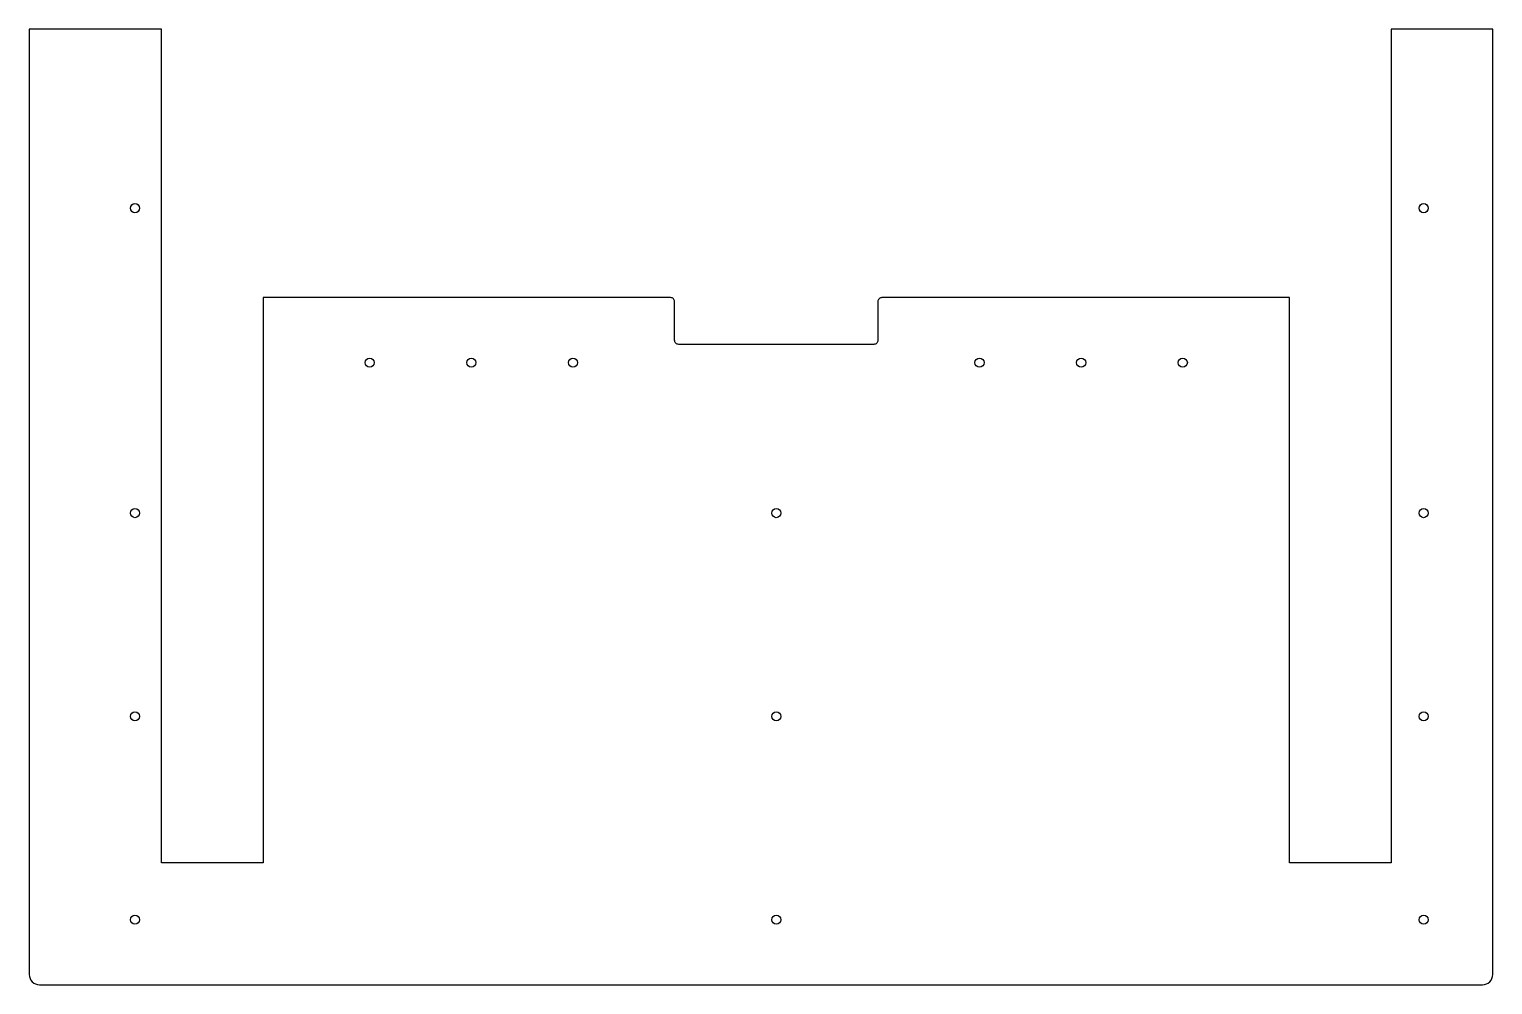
# Model space of a CAD drawing. Header units: millimetres. Extents: x -360 to 360, y -625 to -155.
import ezdxf

# ---------------------------------------------------------------- set-up
doc = ezdxf.new("R2010")
doc.units = ezdxf.units.MM

msp = doc.modelspace()

# ---------------------------------------------------------------- linework, layer by layer
msp.add_lwpolyline([(355, -625, 0.414214), (360, -620), (360, -155), (310, -155), (310, -565), (260, -565), (260, -287), (59.5, -287, 0.414214), (57.5, -289), (57.5, -308, -0.414214), (55.5, -310), (-40.5, -310, -0.414214), (-42.5, -308), (-42.5, -289, 0.414214), (-44.5, -287), (-245, -287), (-245, -565), (-295, -565), (-295, -155), (-360, -155), (-360, -620, 0.414214), (-355, -625)], format="xyb", close=True)
for centre in [(-308, -243), (326, -243), (-192.5, -319), (-142.5, -319), (-92.5, -319), (107.5, -319), (157.5, -319), (207.5, -319), (-308, -393), (7.5, -393), (326, -393), (-308, -493), (7.5, -493), (326, -493), (-308, -593), (7.5, -593), (326, -593)]:
    msp.add_circle(centre, 2.25)

doc.saveas('drawing.dxf')
